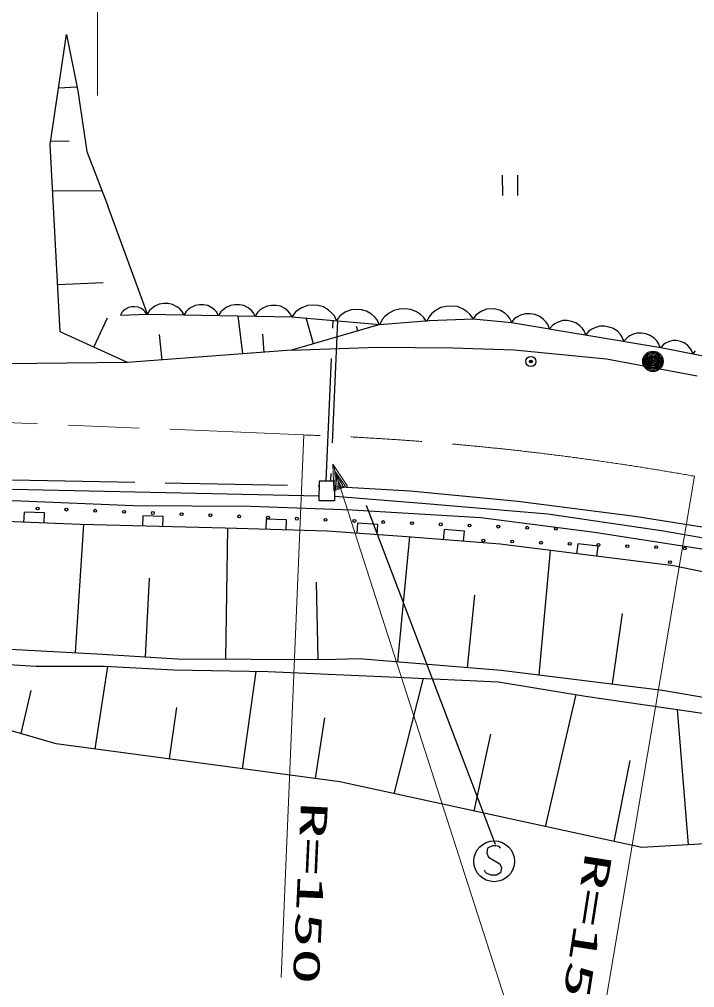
# Model space of a CAD drawing. Units: millimetres, scale not verified. Extents: x 40000 to 680000, y 20000 to 380000.
# Drawn here: x 297568 to 330711, y 242729 to 290206 of the extents above; entities that cross this region are included whole.
import ezdxf
from ezdxf.enums import TextEntityAlignment as Align

# ---------------------------------------------------------------- set-up
doc = ezdxf.new("R2010")
doc.units = ezdxf.units.MM
doc.header["$LTSCALE"] = 1000
doc.header["$PDMODE"] = 32
doc.header["$PDSIZE"] = 500
doc.linetypes.add('CHAIN', pattern=[18.5, 12, -1.5, 3.5, -1.5])
doc.linetypes.add('DASHED', pattern=[7.5, 6, -1.5])
for name, color, linetype, lineweight in [('M-BGD', 7, 'Continuous', 25), ('M-BMK', 2, 'CHAIN', 13), ('M-BMK-SRVR', 3, 'Continuous', 25), ('M-STR-HTXT', 7, 'Continuous', 13), ('M-STR-STRC', 7, 'Continuous', 25)]:
    doc.layers.add(name, color=color, linetype=linetype, lineweight=lineweight)
doc.styles.add('ＭＳ ゴシック', font='')
doc.styles.get('ＭＳ ゴシック').set_extended_font_data('MS Gothic')

msp = doc.modelspace()

# ---------------------------------------------------------------- linework, layer by layer
at = {"layer": 'M-BGD'}
for p, q in [((299087, 284071), (299884, 289468)), ((299884, 289468), (300432, 286695)), ((299498, 286856), (300394, 286890)), ((300432, 286695), (300883, 283726)), ((299566, 274887), (299087, 284071)), ((299112, 284236), (300020, 284257)), ((300883, 283726), (301933, 281019)), ((321272, 282572), (321273, 281572)), ((322033, 281572), (322032, 282572)), ((299204, 281822), (301631, 281797)), ((303850, 275746), (301933, 281019)), ((299445, 277209), (301684, 277300)), ((302678, 275913), (302602, 275832)), ((302779, 275994), (302678, 275913)), ((302932, 276078), (302779, 275994)), ((303087, 276109), (302932, 276078)), ((303243, 276115), (303087, 276109)), ((303400, 276094), (303243, 276115)), ((303558, 276022), (303400, 276094)), ((303665, 275948), (303558, 276022)), ((303746, 275873), (303665, 275948)), ((303828, 275745), (303746, 275873)), ((303961, 275924), (303850, 275746)), ((304070, 276030), (303961, 275924)), ((304216, 276136), (304070, 276030)), ((304434, 276240), (304216, 276136)), ((304651, 276273), (304434, 276240)), ((304867, 276269), (304651, 276273)), ((305082, 276229), (304867, 276269)), ((305296, 276118), (305082, 276229)), ((305438, 276007), (305296, 276118)), ((305544, 275897), (305438, 276007)), ((305649, 275715), (305544, 275897)), ((305754, 275884), (305649, 275715)), ((305858, 275984), (305754, 275884)), ((305996, 276084), (305858, 275984)), ((306201, 276182), (305996, 276084)), ((306406, 276213), (306201, 276182)), ((306610, 276209), (306406, 276213)), ((306813, 276172), (306610, 276209)), ((307015, 276066), (306813, 276172)), ((307150, 275962), (307015, 276066)), ((307250, 275858), (307150, 275962)), ((307349, 275686), (307250, 275858)), ((307460, 275864), (307349, 275686)), ((307570, 275971), (307460, 275864)), ((307716, 276076), (307570, 275971)), ((307934, 276180), (307716, 276076)), ((308150, 276213), (307934, 276180)), ((308366, 276209), (308150, 276213)), ((308581, 276169), (308366, 276209)), ((308796, 276058), (308581, 276169)), ((308938, 275947), (308796, 276058)), ((309044, 275837), (308938, 275947)), ((309370, 275940), (309260, 275834)), ((309515, 276045), (309370, 275940)), ((309733, 276150), (309515, 276045)), ((309950, 276182), (309733, 276150)), ((310166, 276178), (309950, 276182)), ((310381, 276138), (310166, 276178)), ((310595, 276027), (310381, 276138)), ((310737, 275916), (310595, 276027)), ((310844, 275806), (310737, 275916)), ((311241, 275952), (311098, 275832)), ((311428, 276069), (311241, 275952)), ((311702, 276177), (311428, 276069)), ((311969, 276198), (311702, 276177)), ((312232, 276175), (311969, 276198)), ((312491, 276109), (312232, 276175)), ((312743, 275954), (312491, 276109)), ((312907, 275808), (312743, 275954)), ((313598, 275858), (313419, 275747)), ((313860, 275962), (313598, 275858)), ((314114, 275982), (313860, 275962)), ((314365, 275960), (314114, 275982)), ((314613, 275896), (314365, 275960)), ((314853, 275749), (314613, 275896)), ((315950, 275936), (315682, 275782)), ((316223, 275999), (315950, 275936)), ((316498, 276015), (316223, 275999)), ((316776, 275985), (316498, 276015)), ((317060, 275864), (316776, 275985)), ((317252, 275737), (317060, 275864)), ((317978, 275918), (317803, 275769)), ((318246, 276072), (317978, 275918)), ((318519, 276134), (318246, 276072)), ((318794, 276150), (318519, 276134)), ((319072, 276120), (318794, 276150)), ((319356, 275999), (319072, 276120)), ((319548, 275872), (319356, 275999)), ((319694, 275742), (319548, 275872)), ((320258, 275902), (320096, 275802)), ((320496, 275994), (320258, 275902)), ((320726, 276011), (320496, 275994)), ((320953, 275990), (320726, 276011)), ((321177, 275931), (320953, 275990)), ((321393, 275796), (321177, 275931)), ((301223, 274131), (301886, 275571)), ((302602, 275832), (302529, 275699)), ((302529, 275699), (303850, 275746)), ((303850, 275746), (310948, 275625)), ((308543, 273800), (308300, 275670)), ((309149, 275655), (309044, 275837)), ((309260, 275834), (309149, 275655)), ((310949, 275625), (310844, 275806)), ((311098, 275832), (310948, 275625)), ((310948, 275625), (315253, 275250)), ((312012, 274297), (311639, 275565)), ((313027, 275665), (312907, 275808)), ((313139, 275434), (313027, 275665)), ((313283, 275632), (313139, 275434)), ((313419, 275747), (313283, 275632)), ((315009, 275609), (314853, 275749)), ((315124, 275472), (315009, 275609)), ((315231, 275252), (315124, 275472)), ((315377, 275488), (315253, 275250)), ((315253, 275250), (317678, 275445)), ((315507, 275634), (315377, 275488)), ((315682, 275782), (315507, 275634)), ((317398, 275607), (317252, 275737)), ((317549, 275386), (317398, 275607)), ((317673, 275623), (317549, 275386)), ((317803, 275769), (317673, 275623)), ((317678, 275445), (319841, 275521)), ((319845, 275521), (319694, 275742)), ((319972, 275699), (319841, 275521)), ((319841, 275521), (321716, 275346)), ((320096, 275802), (319972, 275699)), ((321534, 275669), (321393, 275796)), ((321637, 275545), (321534, 275669)), ((321733, 275345), (321637, 275545)), ((321860, 275515), (321716, 275346)), ((321991, 275608), (321860, 275515)), ((322160, 275696), (321991, 275608)), ((322404, 275770), (322160, 275696)), ((322635, 275770), (322404, 275770)), ((322860, 275732), (322635, 275770)), ((323078, 275657), (322860, 275732)), ((323284, 275507), (323078, 275657)), ((323415, 275369), (323284, 275507)), ((323509, 275238), (323415, 275369)), ((324241, 275433), (324011, 275362)), ((324460, 275433), (324241, 275433)), ((324673, 275397), (324460, 275433)), ((324880, 275326), (324673, 275397)), ((315253, 275250), (310932, 273979)), ((314173, 274932), (314110, 275144)), ((321716, 275346), (329045, 274115)), ((323590, 275032), (323509, 275238)), ((323726, 275191), (323590, 275032)), ((323851, 275280), (323726, 275191)), ((324011, 275362), (323851, 275280)), ((325076, 275184), (324880, 275326)), ((325200, 275053), (325076, 275184)), ((325288, 274929), (325200, 275053)), ((325365, 274733), (325288, 274929)), ((325509, 274902), (325365, 274733)), ((325640, 274995), (325509, 274902)), ((325809, 275083), (325640, 274995)), ((326053, 275157), (325809, 275083)), ((326284, 275157), (326053, 275157)), ((326509, 275119), (326284, 275157)), ((326727, 275044), (326509, 275119)), ((326933, 274894), (326727, 275044)), ((327064, 274756), (326933, 274894)), ((302879, 273376), (299566, 274887)), ((304583, 273503), (304444, 274762)), ((309590, 273878), (309523, 274764)), ((327158, 274625), (327064, 274756)), ((327239, 274419), (327158, 274625)), ((327375, 274578), (327239, 274419)), ((327499, 274667), (327375, 274578)), ((327659, 274749), (327499, 274667)), ((327890, 274820), (327659, 274749)), ((328109, 274820), (327890, 274820)), ((328322, 274784), (328109, 274820)), ((328529, 274713), (328322, 274784)), ((328724, 274571), (328529, 274713)), ((328849, 274440), (328724, 274571)), ((328937, 274316), (328849, 274440)), ((329632, 274458), (329426, 274400)), ((329827, 274454), (329632, 274458)), ((330016, 274417), (329827, 274454)), ((330198, 274350), (330016, 274417)), ((310932, 273979), (302879, 273376)), ((310932, 273979), (315146, 274129)), ((315146, 274129), (318839, 274100)), ((318839, 274100), (321860, 274010)), ((321860, 274010), (326377, 273554)), ((329014, 274120), (328937, 274316)), ((329169, 274254), (329045, 274115)), ((329045, 274115), (332273, 273484)), ((329282, 274330), (329169, 274254)), ((329426, 274400), (329282, 274330)), ((330368, 274219), (330198, 274350)), ((330476, 274101), (330368, 274219)), ((330552, 273988), (330476, 274101)), ((330616, 273813), (330552, 273988)), ((330741, 273952), (330616, 273813)), ((326377, 273554), (330827, 272720)), ((302879, 273376), (296954, 273323)), ((312282, 266600), (312292, 267580)), ((312292, 267580), (313052, 267572)), ((313052, 267572), (313043, 266592)), ((297232, 267163), (312284, 266843)), ((313045, 266821), (317517, 266472)), ((291498, 266806), (297633, 266595)), ((297633, 266595), (303149, 266374)), ((303149, 266374), (308909, 266338)), ((313043, 266592), (312282, 266600)), ((317517, 266472), (323499, 265956)), ((297798, 266043), (297778, 265544)), ((298797, 266004), (297798, 266043)), ((298778, 265504), (298797, 266004)), ((308909, 266338), (313907, 266150)), ((313907, 266150), (320220, 265778)), ((323499, 265956), (329176, 265134)), ((300557, 265434), (291442, 265793)), ((300317, 259156), (300728, 265430)), ((307668, 265254), (300557, 265434)), ((303625, 265857), (303612, 265357)), ((304625, 265831), (303625, 265857)), ((304612, 265332), (304625, 265831)), ((309686, 265694), (309671, 265194)), ((310685, 265664), (309686, 265694)), ((310670, 265164), (310685, 265664)), ((314160, 265503), (314126, 265004)), ((315158, 265435), (314160, 265503)), ((315124, 264936), (315158, 265435)), ((320220, 265778), (325799, 265065)), ((312673, 265104), (307668, 265254)), ((307696, 258845), (307805, 265250)), ((316577, 264837), (312673, 265104)), ((318414, 265192), (318374, 264694)), ((319410, 265113), (318414, 265192)), ((319371, 264615), (319410, 265113)), ((325799, 265065), (332523, 264019)), ((329176, 265134), (332655, 264526)), ((316148, 258708), (316729, 264825)), ((321168, 264472), (316577, 264837)), ((329666, 263407), (321168, 264472)), ((324983, 264498), (324920, 264002)), ((325975, 264374), (324983, 264498)), ((323084, 258065), (323639, 264163)), ((325913, 263878), (325975, 264374)), ((335013, 262311), (329666, 263407)), ((303765, 258952), (303956, 262799)), ((312236, 258827), (312158, 262612)), ((319560, 258430), (319927, 261972)), ((326687, 257623), (327176, 261069)), ((296386, 259367), (301367, 259100)), ((301367, 259100), (305325, 258855)), ((305325, 258855), (312550, 258825)), ((312550, 258825), (314228, 258864)), ((314228, 258864), (321209, 258295)), ((294511, 258708), (298398, 258495)), ((298398, 258495), (301725, 258488)), ((301282, 254432), (301913, 258479)), ((301725, 258488), (305143, 258319)), ((305143, 258319), (309757, 258223)), ((321209, 258295), (329141, 257322)), ((308524, 253458), (309183, 258235)), ((309757, 258223), (316088, 257957)), ((315968, 252234), (317396, 257896)), ((316088, 257957), (321078, 257725)), ((321078, 257725), (325351, 257025)), ((297652, 255182), (298141, 257294)), ((323388, 250620), (324900, 257099)), ((325351, 257025), (331211, 256173)), ((329141, 257322), (335245, 256256)), ((299378, 254689), (291960, 256809)), ((304929, 253941), (305295, 256467)), ((312100, 252976), (312557, 255958)), ((330409, 249730), (329862, 256369)), ((319889, 251381), (320712, 255156)), ((313290, 252816), (299378, 254689)), ((326754, 249888), (327539, 253867)), ((328111, 249593), (313290, 252816)), ((336906, 250118), (328111, 249593))]:
    msp.add_line(p, q, dxfattribs=at)
at = {"layer": 'M-BGD', "linetype": 'DASHED'}
for p, q in [((312632, 267576), (312974, 275448)), ((313174, 275431), (312832, 267574)), ((297232, 267622), (312289, 267330)), ((313050, 267299), (316756, 267093)), ((316756, 267093), (322036, 266576)), ((322036, 266576), (327774, 265846)), ((327774, 265846), (331907, 265196))]:
    msp.add_line(p, q, dxfattribs=at)
at = {"layer": 'M-BGD'}
for centre, radius in [((328665, 273437), 500), ((328665, 273437), 440), ((328665, 273437), 380), ((328665, 273437), 320), ((328665, 273437), 260), ((328665, 273437), 200), ((328665, 273437), 140), ((328665, 273437), 80), ((328665, 273437), 20), ((298465, 266224), 70), ((299878, 266169), 70), ((301291, 266113), 70), ((302704, 266058), 70), ((304118, 266002), 70), ((305531, 265946), 70), ((306944, 265891), 70), ((308357, 265835), 70), ((309770, 265780), 70), ((311183, 265724), 70), ((312596, 265669), 70), ((314009, 265613), 70), ((315422, 265557), 70), ((316836, 265502), 70), ((318249, 265446), 70), ((319662, 265391), 70), ((321075, 265335), 70), ((322488, 265280), 70), ((323901, 265224), 70), ((320341, 264656), 70), ((321754, 264601), 70), ((323167, 264545), 70), ((324580, 264490), 70), ((325993, 264434), 70), ((327406, 264379), 70), ((328819, 264323), 70), ((330232, 264268), 70), ((329498, 263589), 70)]:
    msp.add_circle(centre, radius, dxfattribs=at)
at = {"layer": 'M-BMK'}
msp.add_line((267984, 271661), (311536, 269828), dxfattribs=at)
msp.add_arc((306905, 134060), 135847, 79.90738, 88.04622, dxfattribs=at)
at = {"layer": 'M-BMK-SRVR'}
msp.add_circle((322669, 273429), 67.1, dxfattribs=at)
msp.add_point((322669, 273429), dxfattribs=at)
at = {"layer": 'M-STR-HTXT'}
for p, q in [((301399, 286470), (301386, 315158)), ((311536, 269828), (310411, 243219)), ((312951, 268393), (313667, 267310)), ((313001, 267096), (312951, 268393)), ((312951, 268393), (323473, 235712)), ((313058, 268060), (313556, 267327)), ((313080, 267174), (313058, 268060)), ((313119, 267869), (313446, 267344)), ((313160, 267252), (313119, 267869)), ((330711, 267804), (326091, 240505)), ((313667, 267310), (313001, 267096)), ((313556, 267327), (313080, 267174)), ((313446, 267344), (313160, 267252)), ((313211, 267584), (313335, 267361)), ((313240, 267330), (313211, 267584)), ((313335, 267361), (313240, 267330))]:
    msp.add_line(p, q, dxfattribs=at)
at = {"layer": 'M-STR-STRC'}
for p, q in [((314595, 266389), (320926, 249762)), ((320550, 249563), (320510, 249323)), ((320510, 249323), (320590, 249123)), ((320789, 249684), (320550, 249563)), ((320949, 249684), (320789, 249684)), ((321109, 249644), (320949, 249684)), ((321190, 249564), (321109, 249644)), ((320590, 249123), (321150, 248804)), ((321150, 248804), (321230, 248604)), ((320470, 248363), (320390, 248483)), ((320710, 248244), (320470, 248363)), ((321190, 248364), (320990, 248244)), ((321230, 248604), (321190, 248364)), ((320990, 248244), (320710, 248244))]:
    msp.add_line(p, q, dxfattribs=at)
msp.add_circle((320870, 248924), 1000, dxfattribs=at)

# ---------------------------------------------------------------- texts
at = {"layer": 'M-STR-HTXT', "style": 'ＭＳ ゴシック', "width": 2}
for rotation, p in [(267.425, (310997, 251893)), (261.125, (324969, 249477))]:
    msp.add_text('R=150', height=1320, rotation=rotation, dxfattribs=at).set_placement(p, align=Align.BOTTOM_LEFT)

doc.saveas('drawing.dxf')
